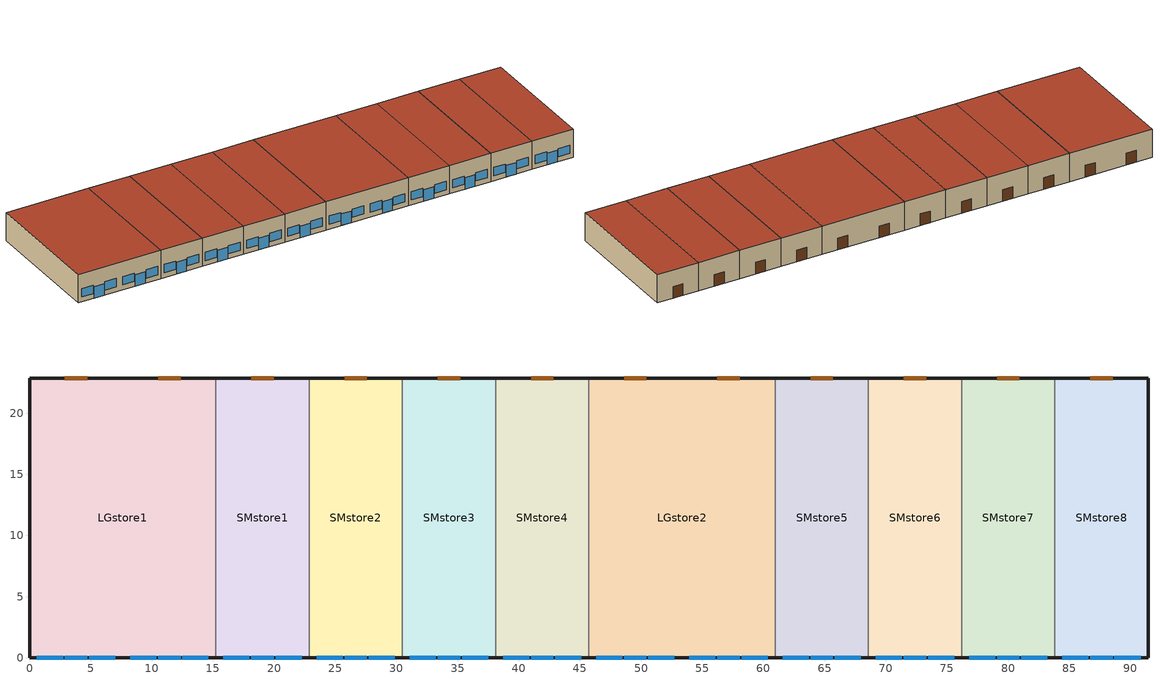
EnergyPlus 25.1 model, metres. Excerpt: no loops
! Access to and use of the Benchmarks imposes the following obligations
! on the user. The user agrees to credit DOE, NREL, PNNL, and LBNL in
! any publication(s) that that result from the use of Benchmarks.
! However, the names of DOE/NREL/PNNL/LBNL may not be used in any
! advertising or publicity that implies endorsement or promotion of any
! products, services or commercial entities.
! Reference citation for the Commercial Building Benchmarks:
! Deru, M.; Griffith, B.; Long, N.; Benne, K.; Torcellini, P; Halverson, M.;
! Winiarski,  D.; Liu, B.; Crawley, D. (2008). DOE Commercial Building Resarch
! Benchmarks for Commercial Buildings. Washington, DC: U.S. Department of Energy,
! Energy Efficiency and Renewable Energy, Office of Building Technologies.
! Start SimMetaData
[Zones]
LGstore1
 floor ground (ext-slab): 0,22.86 15.24,22.86 15.24,0 0,0 z0
 wall outside (ext-walls): 15.24,22.86 0,22.86 0,0 15.24,0 z0:5.18
 wall to SMstore1 (int-walls): 15.24,0 15.24,22.86 z0:5.18
 window (window_south): 0.61,0 2.74,0 / 4.88,0 7.01,0 / 8.23,0 10.36,0 / 12.5,0 14.63,0 z0.91:2.43; 2.9,0 4.73,0 / 10.52,0 12.35,0 z0:2.13
 door (door): 4.73,22.86 2.9,22.86 / 12.35,22.86 10.52,22.86 z0:2.13
 roof outside (roofs): 15.24,22.86 0,22.86 0,0 15.24,0 z5.18
SMstore1
 floor ground (ext-slab): 15.24,22.86 22.86,22.86 22.86,0 15.24,0 z0
 wall outside (ext-walls): 15.24,0 22.86,0 / 22.86,22.86 15.24,22.86 z0:5.18
 wall to SMstore2 (int-walls): 22.86,0 22.86,22.86 z0:5.18
 window (window_south): 15.85,0 17.98,0 / 20.12,0 22.25,0 z0.91:2.43; 18.14,0 19.97,0 z0:2.13
 door (door): 19.97,22.86 18.14,22.86 z0:2.13
 roof outside (roofs): 22.86,22.86 15.24,22.86 15.24,0 22.86,0 z5.18
SMstore2
 floor ground (ext-slab): 22.86,22.86 30.48,22.86 30.48,0 22.86,0 z0
 wall outside (ext-walls): 22.86,0 30.48,0 / 30.48,22.86 22.86,22.86 z0:5.18
 wall to SMstore3 (int-walls): 30.48,0 30.48,22.86 z0:5.18
 window (window_south): 23.47,0 25.6,0 / 27.74,0 29.87,0 z0.91:2.43; 25.76,0 27.58,0 z0:2.13
 door (door): 27.58,22.86 25.76,22.86 z0:2.13
 roof outside (roofs): 30.48,22.86 22.86,22.86 22.86,0 30.48,0 z5.18
SMstore3
 floor ground (ext-slab): 30.48,22.86 38.1,22.86 38.1,0 30.48,0 z0
 wall outside (ext-walls): 30.48,0 38.1,0 / 38.1,22.86 30.48,22.86 z0:5.18
 wall to SMstore4 (int-walls): 38.1,0 38.1,22.86 z0:5.18
 window (window_south): 31.09,0 33.22,0 / 35.36,0 37.49,0 z0.91:2.43; 33.38,0 35.2,0 z0:2.13
 door (door): 35.2,22.86 33.38,22.86 z0:2.13
 roof outside (roofs): 38.1,22.86 30.48,22.86 30.48,0 38.1,0 z5.18
SMstore4
 floor ground (ext-slab): 38.1,22.86 45.72,22.86 45.72,0 38.1,0 z0
 wall outside (ext-walls): 38.1,0 45.72,0 / 45.72,22.86 38.1,22.86 z0:5.18
 wall to LGstore2 (int-walls): 45.72,0 45.72,22.86 z0:5.18
 window (window_south): 38.71,0 40.84,0 / 42.98,0 45.11,0 z0.91:2.43; 41,0 42.82,0 z0:2.13
 door (door): 42.82,22.86 41,22.86 z0:2.13
 roof outside (roofs): 45.72,22.86 38.1,22.86 38.1,0 45.72,0 z5.18
LGstore2
 floor ground (ext-slab): 45.72,22.86 60.96,22.86 60.96,0 45.72,0 z0
 wall outside (ext-walls): 60.96,22.86 45.72,22.86 / 45.72,0 60.96,0 z0:5.18
 wall to SMstore5 (int-walls): 60.96,0 60.96,22.86 z0:5.18
 window (window_south): 46.33,0 48.46,0 / 50.6,0 52.73,0 / 53.95,0 56.08,0 / 58.22,0 60.35,0 z0.91:2.43; 48.62,0 50.44,0 / 56.24,0 58.06,0 z0:2.13
 door (door): 50.44,22.86 48.62,22.86 / 58.06,22.86 56.24,22.86 z0:2.13
 roof outside (roofs): 60.96,22.86 45.72,22.86 45.72,0 60.96,0 z5.18
SMstore5
 floor ground (ext-slab): 60.96,22.86 68.58,22.86 68.58,0 60.96,0 z0
 wall outside (ext-walls): 60.96,0 68.58,0 / 68.58,22.86 60.96,22.86 z0:5.18
 wall to SMstore6 (int-walls): 68.58,0 68.58,22.86 z0:5.18
 window (window_south): 61.57,0 63.7,0 / 65.84,0 67.97,0 z0.91:2.43; 63.86,0 65.68,0 z0:2.13
 door (door): 65.68,22.86 63.86,22.86 z0:2.13
 roof outside (roofs): 68.58,22.86 60.96,22.86 60.96,0 68.58,0 z5.18
SMstore6
 floor ground (ext-slab): 68.58,22.86 76.2,22.86 76.2,0 68.58,0 z0
 wall outside (ext-walls): 68.58,0 76.2,0 / 76.2,22.86 68.58,22.86 z0:5.18
 wall to SMstore7 (int-walls): 76.2,0 76.2,22.86 z0:5.18
 window (window_south): 69.19,0 71.32,0 / 73.46,0 75.59,0 z0.91:2.43; 71.48,0 73.3,0 z0:2.13
 door (door): 73.3,22.86 71.48,22.86 z0:2.13
 roof outside (roofs): 76.2,22.86 68.58,22.86 68.58,0 76.2,0 z5.18
SMstore7
 floor ground (ext-slab): 76.2,22.86 83.82,22.86 83.82,0 76.2,0 z0
 wall outside (ext-walls): 76.2,0 83.82,0 / 83.82,22.86 76.2,22.86 z0:5.18
 wall to SMstore8 (int-walls): 83.82,0 83.82,22.86 z0:5.18
 window (window_south): 76.81,0 78.94,0 / 81.08,0 83.21,0 z0.91:2.43; 79.1,0 80.92,0 z0:2.13
 door (door): 80.92,22.86 79.1,22.86 z0:2.13
 roof outside (roofs): 83.82,22.86 76.2,22.86 76.2,0 83.82,0 z5.18
SMstore8
 floor ground (ext-slab): 83.82,22.86 91.44,22.86 91.44,0 83.82,0 z0
 wall outside (ext-walls): 83.82,0 91.44,0 91.44,22.86 83.82,22.86 z0:5.18
 window (window_south): 84.43,0 86.56,0 / 88.7,0 90.83,0 z0.91:2.43; 86.72,0 88.54,0 z0:2.13
 door (door): 88.54,22.86 86.72,22.86 z0:2.13
 roof outside (roofs): 91.44,22.86 83.82,22.86 83.82,0 91.44,0 z5.18
[Building]
Benchmark Strip Mall New V 1.1_3.1: North Axis {deg}=0; Terrain=City; Loads Convergence Tolerance Value {W}=0.04; Temperature Convergence Tolerance Value {deltaC}=0.2; Solar Distribution=FullInteriorAndExterior; Maximum Number of Warmup Days=25; Minimum Number of Warmup Days=6
[Site:Location]
CHICAGO_IL_USA TMY2-94846: Latitude {deg}=41.78; Longitude {deg}=-87.75; Time Zone {hr}=-6; Elevation {m}=190
[Site:GroundTemperature:BuildingSurface]
19.96, 19.94, 19.99, 20.04, 20.09, 20.17, 20.21, 20.24, 20.23, 20.2, 20.17, 20.12
[Site:WaterMainsTemperature]
Calculation Method=CORRELATION; Annual Average Outdoor Air Temperature {C}=9.69; Maximum Difference In Monthly Average Outdoor Air Temperatures {deltaC}=28.1
[SizingPeriod:DesignDay] Day of Month=21; Humidity Condition Type=Wetbulb; Barometric Pressure {Pa}=99063; Rain Indicator=No; Snow Indicator=No; Daylight Saving Time Indicator=No; Solar Model Indicator=ASHRAEClearSky
Name | Month | Day Type | Maximum Dry-Bulb Temperature {C} | Daily Dry-Bulb Temperature Range {deltaC} | Wetbulb or DewPoint at Maximum Dry-Bulb {C} | Wind Speed {m/s} | Wind Direction {deg} | Sky Clearness
CHICAGO Ann Htg 99.6% Condns DB | 1 | WinterDesignDay | -20.6 | 0 | -20.6 | 4.9 | 270 | 0
CHICAGO Ann Clg .4% Condns DB=>MWB | 7 | SummerDesignDay | 33.2 | 10.7 | 23.8 | 5.3 | 230 | 1
[WindowMaterial:Glazing]
Theoretical Glass [66]: Optical Data Type=SpectralAverage; Thickness {m}=0.003; Solar Transmittance at Normal Incidence=0.3832; Front Side Solar Reflectance at Normal Incidence=0.5668; Back Side Solar Reflectance at Normal Incidence=0.5668; Visible Transmittance at Normal Incidence=0.495; Front Side Visible Reflectance at Normal Incidence=0.455; Back Side Visible Reflectance at Normal Incidence=0.455; Infrared Transmittance at Normal Incidence=0; Front Side Infrared Hemispherical Emissivity=0.9; Back Side Infrared Hemispherical Emissivity=0.9; Conductivity {W/m-K}=0.0199; Dirt Correction Factor for Solar and Visible Transmittance=1; Solar Diffusing=No
[Material]
Name | Roughness | Thickness {m} | Conductivity {W/m-K} | Density {kg/m3} | Specific Heat {J/kg-K} | Thermal Absorptance | Solar Absorptance | Visible Absorptance
Roof Membrane | VeryRough | 0.0095 | 0.16 | 1121.29 | 1460 | 0.9 | 0.7 | 0.7
Roof Insulation | MediumRough | 0.125 | 0.049 | 265 | 836.8 | 0.9 | 0.7 | 0.7
Metal Decking | MediumSmooth | 0.0015 | 45.006 | 7680 | 418.4 | 0.9 | 0.7 | 0.3
GP01 1/2 GYPSUM | Smooth | 0.0127 | 0.16 | 800 | 1090 | 0.9 | 0.7 | 0.5
Wall Insulation [6] | MediumRough | 0.0678 | 0.045 | 265 | 836.8 | 0.9 | 0.7 | 0.7
1/2IN Gypsum | Smooth | 0.0127 | 0.16 | 784.9 | 830 | 0.9 | 0.92 | 0.92
MAT-CC05 4 HW CONCRETE | Rough | 0.1016 | 1.311 | 2240 | 836.8 | 0.9 | 0.7 | 0.7
METAL Door Medium 18Ga_1; METAL Door Medium 18Ga_2 | Smooth | 0.0013 | 45.3149 | 7833.03 | 502.08 | 0.8 | 0.5 | 0.5
Std Wood 6inch | MediumSmooth | 0.15 | 0.12 | 540 | 1210 | 0.9 | 0.7 | 0.7
[Material:NoMass]
Name | Roughness | Thermal Resistance {m2-K/W} | Thermal Absorptance | Solar Absorptance | Visible Absorptance
MAT-SHEATH | Rough | 0.3626 | 0.9 | 0.7 | 0.7
AIR | Smooth | 0.2515 | 0.8 | 0.5 | 0.5
[Construction]
InteriorFurnishings: Std Wood 6inch
window_south: Theoretical Glass [66]
roofs: Roof Membrane, Roof Insulation, Metal Decking
int-walls: GP01 1/2 GYPSUM, GP01 1/2 GYPSUM
ext-walls: MAT-SHEATH, Wall Insulation [6], 1/2IN Gypsum
ext-slab: MAT-CC05 4 HW CONCRETE
door: METAL Door Medium 18Ga_1, AIR, METAL Door Medium 18Ga_2
[ComponentCost:LineItem] Line Item Type=Construction
Name | Item | Cost per Area {$/m2}
Interior Furnishings | InteriorFurnishings | 1
south:window_south | window_south | 215.97
roofs:roofs | roofs | 34.3904
int-walls:int-walls | int-walls | 1
ext-walls:ext-walls | ext-walls | 40.2596
ext-slab:ext-slab | ext-slab | 24.86
door:door | door | 1
[Zone] Type=1; Multiplier=1; Ceiling Height {m}=-9999; Floor Area {m2}=autocalculate; Part of Total Floor Area=Yes
Name | Volume {m3}
LGstore1; LGstore2 | 1805.2
SMstore1; SMstore2; SMstore3; SMstore4; SMstore5; SMstore6; SMstore7; SMstore8 | 902.6
[InternalMass] Construction=InteriorFurnishings
Name | Zone or ZoneList | Surface Area {m2}
LGstore1_InternalMass_1 | LGstore1 | 696.7728
SMstore1_InternalMass_1 | SMstore1 | 348.3864
SMstore2_InternalMass_1 | SMstore2 | 348.3864
SMstore3_InternalMass_1 | SMstore3 | 348.3864
SMstore4_InternalMass_1 | SMstore4 | 348.3864
LGstore2_InternalMass_1 | LGstore2 | 696.7728
SMstore5_InternalMass_1 | SMstore5 | 348.3864
SMstore6_InternalMass_1 | SMstore6 | 348.3864
SMstore7_InternalMass_1 | SMstore7 | 348.3864
SMstore8_InternalMass_1 | SMstore8 | 348.3864
[ZoneInfiltration:DesignFlowRate] Schedule=INFIL_HALF_ON_SCH; Design Flow Rate Calculation Method=Flow/Zone; Constant Term Coefficient=1; Temperature Term Coefficient=0; Velocity Term Coefficient=0; Velocity Squared Term Coefficient=0
Name | Zone or ZoneList or Space or SpaceList | Design Flow Rate {m3/s}
LGstore1_Infiltration | LGstore1 | 0.1905
SMstore1_Infiltration | SMstore1 | 0.0777
SMstore2_Infiltration | SMstore2 | 0.0777
SMstore3_Infiltration | SMstore3 | 0.0777
SMstore4_Infiltration | SMstore4 | 0.0777
LGstore2_Infiltration | LGstore2 | 0.1554
SMstore5_Infiltration | SMstore5 | 0.0777
SMstore6_Infiltration | SMstore6 | 0.0777
SMstore7_Infiltration | SMstore7 | 0.0777
SMstore8_Infiltration | SMstore8 | 0.1128
[People] Number of People Schedule=BLDG_OCC_SCH; Number of People Calculation Method=People; Fraction Radiant=0.3; Sensible Heat Fraction=AUTOCALCULATE; Activity Level Schedule=ACTIVITY_SCH; Carbon Dioxide Generation Rate {m3/s-W}=3.82E-8; Enable ASHRAE 55 Comfort Warnings=No; Mean Radiant Temperature Calculation Type=EnclosureAveraged; Work Efficiency Schedule=WORK_EFF_SCH; Clothing Insulation Calculation Method=ClothingInsulationSchedule; Clothing Insulation Schedule=CLOTHING_SCH; Air Velocity Schedule=AIR_VELO_SCH; Thermal Comfort Model 1 Type=FANGER
Name | Zone or ZoneList or Space or SpaceList | Number of People
LGstore1 | LGstore1 | 56.2644
SMstore1 | SMstore1 | 28.1322
SMstore2 | SMstore2 | 28.1322
SMstore3 | SMstore3 | 28.1322
SMstore4 | SMstore4 | 28.1322
LGstore2 | LGstore2 | 56.2644
SMstore5 | SMstore5 | 28.1322
SMstore6 | SMstore6 | 28.1322
SMstore7 | SMstore7 | 28.1322
SMstore8 | SMstore8 | 28.1322
[Lights] Schedule=BLDG_LIGHT_SCH; Design Level Calculation Method=LightingLevel; Return Air Fraction=0; Fraction Radiant=0.7; Fraction Visible=0.2; Fraction Replaceable=1; Return Air Fraction Calculated from Plenum Temperature=No
Name | Zone or ZoneList or Space or SpaceList | Lighting Level {W}
LGstore1_Lights | LGstore1 | 8357.79
SMstore1_Lights | SMstore1 | 4178.89
SMstore2_Lights | SMstore2 | 3185.99
SMstore3_Lights | SMstore3 | 3185.99
SMstore4_Lights | SMstore4 | 3185.99
LGstore2_Lights | LGstore2 | 4797.28
SMstore5_Lights | SMstore5 | 2398.64
SMstore6_Lights | SMstore6 | 2398.64
SMstore7_Lights | SMstore7 | 2398.64
SMstore8_Lights | SMstore8 | 2398.64
[ElectricEquipment] Schedule=BLDG_EQUIP_SCH; Design Level Calculation Method=EquipmentLevel; Fraction Latent=0; Fraction Radiant=0.5; Fraction Lost=0
Name | Zone or ZoneList or Space or SpaceList | Design Level {W}
LGstore1_MiscPlug_Equip | LGstore1 | 1498.06
SMstore1_MiscPlug_Equip | SMstore1 | 749.0308
SMstore2_MiscPlug_Equip | SMstore2 | 749.0308
SMstore3_MiscPlug_Equip | SMstore3 | 749.0308
SMstore4_MiscPlug_Equip | SMstore4 | 749.0308
LGstore2_MiscPlug_Equip | LGstore2 | 1498.06
SMstore5_MiscPlug_Equip | SMstore5 | 749.0308
SMstore6_MiscPlug_Equip | SMstore6 | 749.0308
SMstore7_MiscPlug_Equip | SMstore7 | 749.0308
SMstore8_MiscPlug_Equip | SMstore8 | 749.0308
[AvailabilityManager:NightCycle] Applicability Schedule=Always_On; Fan Schedule=HVACOperationSchd; Control Type=CycleOnAny; Thermostat Tolerance {deltaC}=1; Cycling Run Time Control Type=FixedRunTime; Cycling Run Time {s}=1800
PSZ-AC_1:1 Availability Manager; PSZ-AC_2:2 Availability Manager; PSZ-AC_3:3 Availability Manager; PSZ-AC_4:4 Availability Manager; PSZ-AC_5:5 Availability Manager; PSZ-AC_6:6 Availability Manager; PSZ-AC_7:7 Availability Manager; PSZ-AC_8:8 Availability Manager; PSZ-AC_9:9 Availability Manager; PSZ-AC_10:10 Availability Manager
[Exterior:Lights]
Exterior Facade Lighting: Schedule=ALWAYS_ON; Design Level {W}=3749.95; Control Option=AstronomicalClock
[UtilityCost:Tariff]
Name | Output Meter | Conversion Factor Choice | Demand Window Length | Monthly Charge or Variable | Group
PSI_LLF_LowLoadFactorService | Electricity:Facility | kWh | HalfHour | 15 | Comm Elect
PSI_CS_CommercialElectricService | Electricity:Facility | kWh |  | 9.4 | Comm Elect
IN_EIAMonthlyRateGas | NaturalGas:Facility | MCF |  | 0 | Comm Gas
[UtilityCost:Charge:Block] Source Variable=totalEnergy; Season=Annual; Category Variable=EnergyCharges
Name | Utility Cost Charge Block | Tariff | Block Size 1 Value or Variable | Block 1 Cost per Unit Value or Variable | Block Size 2 Value or Variable | Block 2 Cost per Unit Value or Variable | Block Size 3 Value or Variable | Block 3 Cost per Unit Value or Variable | Block Size 4 Value or Variable | Block 4 Cost per Unit Value or Variable | Block Size Multiplier Value or Variable
 | AnnualEnergyCharge | PSI_LLF_LowLoadFactorService | 300 | 0.108222 | 700 | 0.087021 | 1500 | 0.07842 | remaining | 0.05832
 | AnnualDemandBaseCharge | PSI_LLF_LowLoadFactorService | 190 | 0 | 110 | 0.051773 | remaining | 0.046965 |  |  | TotalDemand
 | AnnualEnergyCharge | PSI_CS_CommercialElectricService | 300 | 0.082409 | 700 | 0.072873 | 1500 | 0.061696 | remaining | 0.041179
[UtilityCost:Charge:Simple] Season=Annual
Name | Utility Cost Charge Simple | Tariff | Source Variable | Category Variable | Cost per Unit Value or Variable
 | FuelCostAdjustEnergyCharge | PSI_LLF_LowLoadFactorService | totalEnergy | EnergyCharges | 0.002028
 | QualPollutionControlAdjustEnergyCharge | PSI_LLF_LowLoadFactorService | totalEnergy | EnergyCharges | 0.000536
 | SoxNoxRiderAdjustEnergyCharge | PSI_LLF_LowLoadFactorService | totalEnergy | EnergyCharges | 0.001127
 | DSMRiderAdjustEnergyCharge | PSI_LLF_LowLoadFactorService | totalEnergy | EnergyCharges | -0.00037
 | PurchPowerTrackerAdjustEnergyCharge | PSI_LLF_LowLoadFactorService | totalEnergy | EnergyCharges | -3.1e-05
 | MidwestISOAdjustEnergyCharge | PSI_LLF_LowLoadFactorService | totalEnergy | EnergyCharges | -0.000216
 | CleanCoalRiderEnergyCharge | PSI_LLF_LowLoadFactorService | totalEnergy | EnergyCharges | 0.000833
 | TaxofeightPercent | PSI_LLF_LowLoadFactorService | SubTotal | Taxes | 0.08
 | FuelCostAdjustEnergyCharge | PSI_CS_CommercialElectricService | totalEnergy | EnergyCharges | 0.002028
 | QualPollutionControlAdjustEnergyCharge | PSI_CS_CommercialElectricService | totalEnergy | EnergyCharges | 0.000536
 | SoxNoxRiderAdjustEnergyCharge | PSI_CS_CommercialElectricService | totalEnergy | EnergyCharges | 0.001127
 | DSMRiderAdjustEnergyCharge | PSI_CS_CommercialElectricService | totalEnergy | EnergyCharges | 0.000021
 | PurchPowerTrackerAdjustEnergyCharge | PSI_CS_CommercialElectricService | totalEnergy | EnergyCharges | 0.000034
 | MidwestISOAdjustEnergyCharge | PSI_CS_CommercialElectricService | totalEnergy | EnergyCharges | -0.000203
 | CleanCoalRiderEnergyCharge | PSI_CS_CommercialElectricService | totalEnergy | EnergyCharges | 0.000807
 | TaxofeightPercent | PSI_CS_CommercialElectricService | SubTotal | Taxes | 0.08
 | MonthlyRateGasCharge | IN_EIAMonthlyRateGas | totalEnergy | EnergyCharges | IN_MonthlyGasRates
 | TaxofEightPercent | IN_EIAMonthlyRateGas | SubTotal | Taxes | 0.08
[UtilityCost:Qualify] Variable=TotalDemand; Threshold Value or Variable=75; Season=Annual; Threshold Test=Count
Name | Utility Cost Qualify | Tariff | Qualify Type | Number of Months
 | MinDemand75kw | PSI_LLF_LowLoadFactorService | Minimum | 12
 | MaxDemand75kw | PSI_CS_CommercialElectricService | Maximum | 1
[UtilityCost:Variable]
IN_MonthlyGasRates: Tariff=IN_EIAMonthlyRateGas; Variable Type=Currency; January Value=8.22; February Value=7.51; March Value=8.97; April Value=9.01; May Value=9.16; June Value=10.44; July Value=10.32; August Value=10.13; September Value=9.2; October Value=8.18; November Value=7.83; December Value=7.63
[PythonPlugin:Instance]
Apply Discrete Package Sizes to Air System Sizing: Run During Warmup Days=Yes; Python Module=PythonPluginDiscreteAirSystemSizes; Plugin Class=ResizePSZToMatchProductAvailability
[Schedule:Compact]
BLDG_LIGHT_SCH: Through: 12/31, For: Weekdays, Until: 07:00, 0.05, Until: 08:00, 0.2, Until: 09:00, 0.5, Until: 18:00, 0.9, Until: 20:00, 0.6, Until: 21:00, 0.5, Until: 22:00, 0.2, Until: 24:00, 0.05, For: Saturday, Until: 07:00, 0.05, Until: 08:00, 0.1, Until: 09:00, 0.3, Until: 10:00, 0.6, Until: 18:00, 0.9, Until: 19:00, 0.5, Until: 21:00, 0.3, Until: 22:00, 0.1, Until: 24:00, 0.05, For: SummerDesignDay, Until: 24:00, 1, For: WinterDesignDay, Until: 24:00, 0, For: Sunday Holidays AllOtherDays, Until: 08:00, 0.05, Until: 10:00, 0.1, Until: 12:00, 0.4, Until: 17:00, 0.6, Until: 18:00, 0.4, Until: 19:00, 0.2, Until: 24:00, 0.05
BLDG_OCC_SCH: Through: 12/31, For: Weekdays, Until: 07:00, 0, Until: 08:00, 0.1, Until: 09:00, 0.2, Until: 11:00, 0.5, Until: 15:00, 0.7, Until: 16:00, 0.8, Until: 17:00, 0.7, Until: 19:00, 0.5, Until: 21:00, 0.3, Until: 24:00, 0, For: SummerDesignDay, Until: 24:00, 1, For: Saturday, Until: 07:00, 0, Until: 08:00, 0.1, Until: 09:00, 0.2, Until: 10:00, 0.5, Until: 11:00, 0.6, Until: 17:00, 0.8, Until: 18:00, 0.6, Until: 21:00, 0.2, Until: 22:00, 0.1, Until: 24:00, 0, For: WinterDesignDay, Until: 24:00, 0, For: Sunday Holidays AllOtherDays, Until: 09:00, 0, Until: 10:00, 0.1, Until: 12:00, 0.2, Until: 17:00, 0.4, Until: 18:00, 0.2, Until: 19:00, 0.1, Until: 24:00, 0
BLDG_EQUIP_SCH: Through: 12/31, For: Weekdays, Until: 07:00, 0.2, Until: 08:00, 0.4, Until: 09:00, 0.7, Until: 18:00, 0.9, Until: 20:00, 0.8, Until: 21:00, 0.7, Until: 22:00, 0.4, Until: 24:00, 0.2, For: Saturday, Until: 07:00, 0.15, Until: 08:00, 0.3, Until: 09:00, 0.5, Until: 10:00, 0.8, Until: 18:00, 0.9, Until: 19:00, 0.7, Until: 21:00, 0.5, Until: 22:00, 0.3, Until: 24:00, 0.15, For: SummerDesignDay, Until: 24:00, 1, For: WinterDesignDay, Until: 24:00, 0, For: Sunday Holidays AllOtherDays, Until: 08:00, 0.15, Until: 10:00, 0.3, Until: 12:00, 0.6, Until: 17:00, 0.8, Until: 18:00, 0.6, Until: 19:00, 0.4, Until: 24:00, 0.15
INFIL_HALF_ON_SCH: Through: 12/31, For: Weekdays SummerDesignDay, Until: 06:00, 1, Until: 21:00, 0.5, Until: 24:00, 1, For: Saturday, Until: 06:00, 1, Until: 22:00, 0.5, Until: 24:00, 1, For: WinterDesignDay, Until: 24:00, 1, For: Sunday Holidays AllOtherDays, Until: 08:00, 1, Until: 17:00, 0.5, Until: 24:00, 1
ALWAYS_ON: Through: 12/31, For: AllDays, Until: 24:00, 1
HVACOperationSchd: Through: 12/31, For: Weekdays SummerDesignDay, Until: 06:00, 0, Until: 21:00, 1, Until: 24:00, 0, For: Saturday WinterDesignDay, Until: 06:00, 0, Until: 22:00, 1, Until: 24:00, 0, For: Sunday Holidays AllOtherDays, Until: 08:00, 0, Until: 19:00, 1, Until: 24:00, 0
ACTIVITY_SCH: Through: 12/31, For: AllDays, Until: 24:00, 120
WORK_EFF_SCH: Through: 12/31, For: AllDays, Until: 24:00, 0
AIR_VELO_SCH: Through: 12/31, For: AllDays, Until: 24:00, 0.2
CLOTHING_SCH: Through: 04/30, For: AllDays, Until: 24:00, 1, Through: 09/30, For: AllDays, Until: 24:00, 0.5, Through: 12/31, For: AllDays, Until: 24:00, 1
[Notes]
PythonPluginDiscreteAirSystemSizes.idf
Highlights:   Example of using Python Plugin System to intervene into air system sizing results.
Description:  File derived from DOE Commercial Building Benchmark, Strip Mall, new construction, Benchmark V 1.1_3.1
Single story, 10 single-zone stores, double size on end and middle.
Form:         Area = 2090 m2 (21,500 ft2);  single size store 174 m2 (1,875 ft2)
Number of Stories = 1; Shape = rectangle
Envelope:     Envelope thermal properties vary with climate according to ASHRAE Standard 90.1-2004.
Opaque constructions: steel frame walls; built up flat roof; slab-on-grade floor
Windows: window-to-wall ratio = 26.24%, south wall only
Infiltration = 0.4 cfm/ft2 above grade wall area at 0.3 in wc (75 Pa) adjusted to 0.016 in wc (4 Pa).
50% of full value when ventilation system on.
HVAC:         PSZ-AC, gas furnace
Economizer per 90.1-2004
Int. gains:   W/m2 (W/ft2)            lights          elec plug     gas plug
High LPD (2 stores):    23.99 (2.23)    4.3 (0.4)     0
Med LPD (3 stores):     18.29 (1.70)    4.3 (0.4)     0
Low LPD (5 stores):     13.77 (1.28)    4.3 (0.4)     0
Detached Shading:               None
Daylight:                       None
Natural Ventilation:            None
Zonal Equipment:                None
Air Primary Loops:              PSZ-AC
Plant Loops:                    None
System Equipment Autosize:      Yes
Purchased Cooling:              None
Purchased Heating:              None
Coils:                          Coil:Cooling:DX:SingleSpeed; Coil:Heating:Fuel
Pumps:                          None
Boilers:                        None
Chillers:                       None
